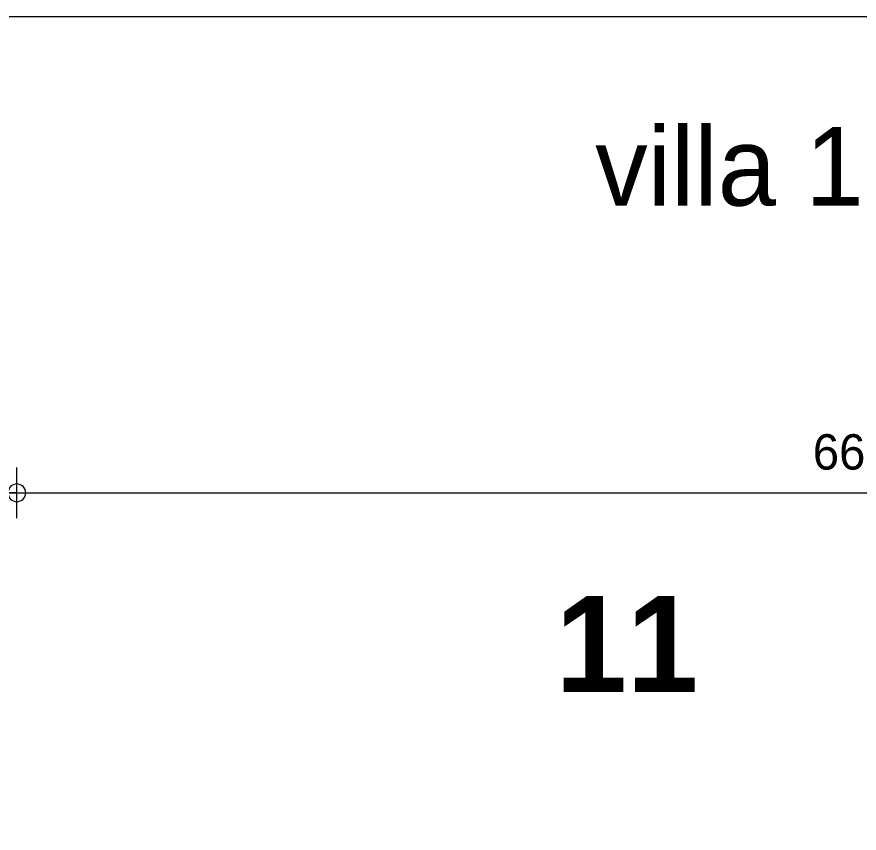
# Model space of a CAD drawing. Header units: metres. Extents: x 1.8 to 61.8, y -53.3 to -11.3.
# Drawn here: x 43.534 to 46.862, y -14.534 to -11.309 of the extents above; entities that cross this region are included whole.
import ezdxf
from ezdxf.enums import TextEntityAlignment as Align

# ---------------------------------------------------------------- set-up
doc = ezdxf.new("R2010")
doc.units = ezdxf.units.M
doc.header["$MEASUREMENT"] = 0
doc.layers.add('Calque commun', color=7, linetype='Continuous')
doc.layers.add('Textes', color=7, linetype='Continuous')
doc.styles.add('Century Gothic', font='GOTHIC.TTF', dxfattribs={"height": 0.310302})
doc.styles.add('Century Gothic15', font='GOTHIC.TTF', dxfattribs={"height": 0.139636})
doc.styles.add('Century Gothic16', font='GOTHICB.TTF', dxfattribs={"height": 0.378481})

# ---------------------------------------------------------------- blocks, each defined once
blk = doc.blocks.new('new102')
at = {"layer": 'Calque commun', "color": 5, "linetype": 'Continuous', "lineweight": 9}
blk.add_arc((0, 0), 0.5, 0, 359.9994, dxfattribs=at)
blk = doc.blocks.new('DimLine55501')
at = {"layer": 'Calque commun', "color": 5, "linetype": 'Continuous', "lineweight": 9}
for p, q in [((43.5344, -13.2893), (43.5344, -13.0893)), ((37.3344, -13.1893), (43.5344, -13.1893)), ((43.5344, -13.1893), (43.6344, -13.1893))]:
    blk.add_line(p, q, dxfattribs=at)
at = {"layer": 'Calque commun', "color": 5, "linetype": 'Continuous', "lineweight": 9, "xscale": 0.07000000029802322, "yscale": 0.07000000029802322, "zscale": 0.07000000029802322}
blk.add_blockref('new102', (43.5344, -13.1893), dxfattribs=at)
blk = doc.blocks.new('new135')
at = {"layer": 'Calque commun', "color": 5, "linetype": 'Continuous', "lineweight": 9}
blk.add_arc((0, 0), 0.5, 0, 359.9994, dxfattribs=at)
blk = doc.blocks.new('DimLine55825')
at = {"layer": 'Calque commun', "color": 5, "linetype": 'Continuous', "lineweight": 9}
for p, q in [((43.5344, -13.2893), (43.5344, -13.0893)), ((43.5344, -13.1893), (43.4344, -13.1893)), ((43.5344, -13.1893), (50.1344, -13.1893))]:
    blk.add_line(p, q, dxfattribs=at)
at = {"layer": 'Calque commun', "color": 5, "linetype": 'Continuous', "lineweight": 9, "xscale": 0.07000000029802322, "yscale": 0.07000000029802322, "zscale": 0.07000000029802322}
blk.add_blockref('new135', (43.5344, -13.1893), dxfattribs=at)
at = {"layer": 'Calque commun', "color": 5, "linetype": 'Continuous', "lineweight": 9, "style": 'Century Gothic15'}
blk.add_text('660', height=0.13964, dxfattribs=at).set_placement((46.8344, -13.1393), align=Align.BOTTOM_CENTER)

msp = doc.modelspace()

# ---------------------------------------------------------------- block references
at = {"layer": 'Calque commun', "color": 5, "linetype": 'Continuous', "lineweight": 9}
for name in ['DimLine55501', 'DimLine55825']:
    msp.add_blockref(name, (0, 0), dxfattribs=at)

# ---------------------------------------------------------------- texts
at = {"layer": 'Textes', "color": 5, "linetype": 'ByBlock', "lineweight": -2}
for s, height, style, p in [('villa 11', 0.3103, 'Century Gothic', (45.819, -12.1476)), ('11', 0.37848, 'Century Gothic16', (45.6625, -14.0894))]:
    msp.add_text(s, height=height, dxfattribs=dict(at, style=style)).set_placement(p, align=Align.BOTTOM_LEFT)

# ---------------------------------------------------------------- meshes
at = {"layer": 'Calque commun', "color": 7, "linetype": 'Continuous', "lineweight": 9}
mesh = msp.add_polyface(dxfattribs=at)
corners = [(61.7636, -11.3086), (1.7636, -11.3086), (1.7636, -53.3086), (61.7636, -53.3086)]
mesh.append_faces([[corners[k] for k in face] for face in [(0, 1, 2, 3)]], dxfattribs={"color": 7})

doc.saveas('drawing.dxf')
